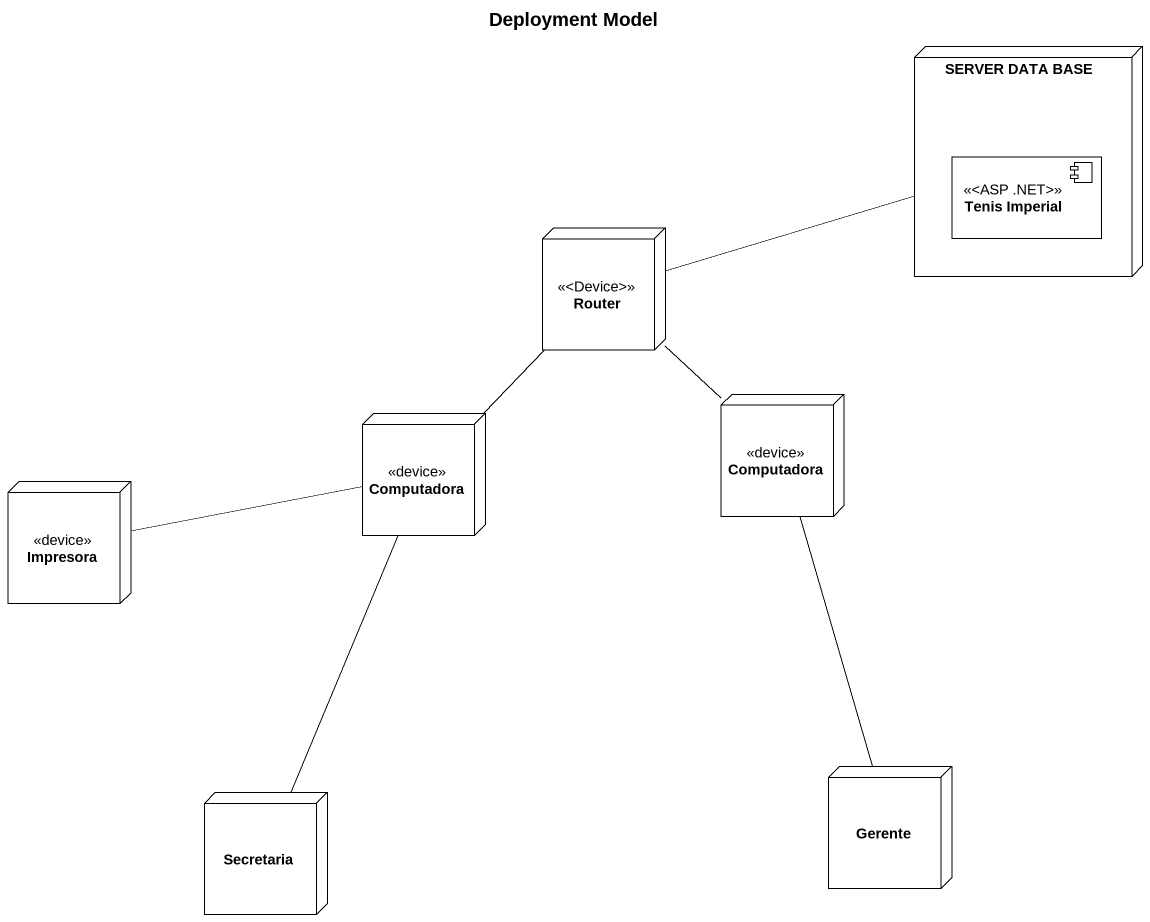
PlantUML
@startuml
title Deployment Model
node "SERVER DATA BASE" as SERVER_DATA_BASE {
  component "Tenis Imperial" as Tenis_Imperial <<ASP .NET>>
}
node Router <<Device>>
node Computadora <<device>>
node "Computadora" as Computadora_2 <<device>>
node Impresora <<device>>
node Secretaria
node Gerente
Router -right- SERVER_DATA_BASE
Computadora -up- Router
Computadora_2 -up- Router
Impresora -right- Computadora
Secretaria -up- Computadora
Gerente -up- Computadora_2
@enduml
